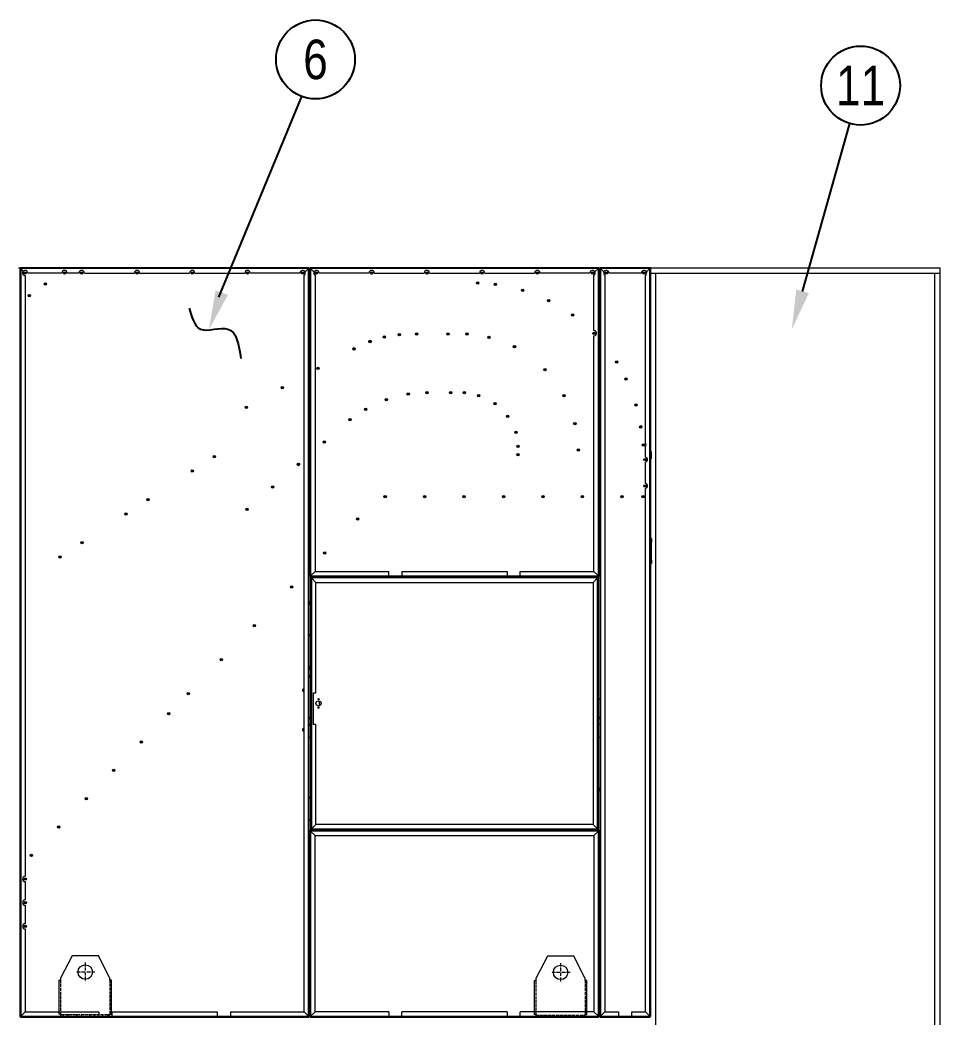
# Model space of a CAD drawing. Header units: millimetres. Extents: x -664091 to 30318, y -141645 to 21846.
# Drawn here: x 13606 to 17104, y 8786 to 12576 of the extents above; entities that cross this region are included whole.
import ezdxf
from ezdxf.enums import TextEntityAlignment as Align

# ---------------------------------------------------------------- set-up
doc = ezdxf.new("R2010")
doc.units = ezdxf.units.MM
doc.linetypes.add('DASHDOT', pattern=[18.5, 12, -3, 0.5, -3])
doc.linetypes.add('DASHED', pattern=[15, 12, -3])
doc.layers.add('냉각탑_dim', color=1, linetype='Continuous')
doc.layers.add('냉각탑_text', color=3, linetype='Continuous')
doc.styles.get("Standard").update_dxf_attribs({"font": 'arial.ttf'})

# ---------------------------------------------------------------- blocks, each defined once
blk = doc.blocks.new('457536')
at = {"color": 7, "lineweight": 5}
for p, q in [((114592.520962, 89152.297332), (114550.020962, 89069.297332)), ((114692.520962, 89152.297332), (114592.520962, 89152.297332)), ((114735.020962, 89069.297332), (114692.520962, 89152.297332)), ((114542.520962, 89059.297332), (114542.520962, 88929.797332)), ((114742.520962, 88929.797332), (114742.520962, 89059.297332)), ((114550.020962, 88922.297332), (114735.020962, 88922.297332))]:
    blk.add_line(p, q, dxfattribs=at)
at = {"color": 7, "linetype": 'DASHDOT', "lineweight": 5}
for p, q in [((114642.520962, 89126.047332), (114642.520962, 89054.547332)), ((114678.270962, 89090.297332), (114606.770962, 89090.297332))]:
    blk.add_line(p, q, dxfattribs=at)
at = {"color": 7, "lineweight": 5, "ltscale": 0.125}
for p, q in [((114550.020962, 89059.297332), (114550.020962, 89069.297332)), ((114735.020962, 89069.297332), (114735.020962, 89059.297332))]:
    blk.add_line(p, q, dxfattribs=at)
at = {"color": 7, "lineweight": 5, "ltscale": 0.09375}
for p, q in [((114542.520962, 89059.297332), (114550.020962, 89059.297332)), ((114742.520962, 89059.297332), (114735.020962, 89059.297332)), ((114550.020962, 88929.797332), (114542.520962, 88929.797332)), ((114550.020962, 88922.297332), (114550.020962, 88929.797332)), ((114735.020962, 88929.797332), (114742.520962, 88929.797332)), ((114735.020962, 88922.297332), (114735.020962, 88929.797332))]:
    blk.add_line(p, q, dxfattribs=at)
at = {"color": 7, "linetype": 'DASHED', "lineweight": 5}
for p, q in [((114548.520962, 89059.297332), (114548.520962, 88929.797332)), ((114736.520962, 88929.797332), (114736.520962, 89059.297332)), ((114550.020962, 88928.297332), (114735.020962, 88928.297332))]:
    blk.add_line(p, q, dxfattribs=at)
at = {"color": 7, "linetype": 'DASHED', "lineweight": 5, "ltscale": 0.075}
for p, q in [((114558.520962, 88928.297332), (114558.520962, 88922.297332)), ((114576.520962, 88928.297332), (114576.520962, 88922.297332)), ((114608.520962, 88928.297332), (114608.520962, 88922.297332)), ((114626.520962, 88928.297332), (114626.520962, 88922.297332)), ((114658.520962, 88928.297332), (114658.520962, 88922.297332)), ((114676.520962, 88928.297332), (114676.520962, 88922.297332)), ((114708.520962, 88928.297332), (114708.520962, 88922.297332)), ((114726.520962, 88928.297332), (114726.520962, 88922.297332))]:
    blk.add_line(p, q, dxfattribs=at)
at = {"color": 7, "lineweight": 5}
blk.add_circle((114642.520962, 89090.297332), 27.5, dxfattribs=at)
blk = doc.blocks.new('1')
at = {"color": 7, "lineweight": 20, "ltscale": 0.003944}
blk.add_line((13600.4, 11633.7), (13607.5, 11633.7), dxfattribs=at)
at = {"color": 7, "lineweight": 20, "ltscale": 0.000888889}
for p, q in [((13605.9, 11632.1), (13607.5, 11632.1)), ((13605.9, 11630.6), (13607.5, 11630.6)), ((13607.5, 11633.7), (13607.5, 11632.1)), ((13609, 11633.7), (13609, 11632.1)), ((14702.8, 11633.7), (14702.8, 11632.1)), ((14704.3, 11633.7), (14704.3, 11632.1)), ((14705.9, 11632.1), (14704.3, 11632.1)), ((14705.9, 11630.6), (14704.3, 11630.6)), ((14707.9, 11632.1), (14709.5, 11632.1)), ((14707.9, 11630.6), (14709.5, 11630.6)), ((14709.5, 11633.7), (14709.5, 11632.1)), ((14711, 11633.7), (14711, 11632.1)), ((15804.8, 11633.7), (15804.8, 11632.1)), ((15806.3, 11633.7), (15806.3, 11632.1)), ((15807.9, 11632.1), (15806.3, 11632.1)), ((15807.9, 11630.6), (15806.3, 11630.6)), ((15809.9, 11632.1), (15811.5, 11632.1)), ((15809.9, 11630.6), (15811.5, 11630.6)), ((15811.5, 11633.7), (15811.5, 11632.1)), ((15813, 11633.7), (15813, 11632.1)), ((16000.8, 11633.7), (16000.8, 11632.1)), ((16002.3, 11633.7), (16002.3, 11632.1)), ((16003.9, 11632.1), (16002.3, 11632.1)), ((16003.9, 11630.6), (16002.3, 11630.6)), ((16003.9, 10907.5), (16005.5, 10907.5)), ((14707.9, 10462.8), (14709.5, 10462.8)), ((14707.9, 10461.3), (14709.5, 10461.3)), ((14709.5, 10459.7), (14709.5, 10461.3)), ((14711, 10459.7), (14711, 10461.3)), ((15804.8, 10459.7), (15804.8, 10461.3)), ((15807.9, 10462.8), (15806.3, 10462.8)), ((15807.9, 10461.3), (15806.3, 10461.3)), ((15806.3, 10459.7), (15806.3, 10461.3)), ((14710.9, 10456.1), (14712.5, 10456.1)), ((14710.9, 10454.6), (14712.5, 10454.6)), ((14712.5, 10457.7), (14712.5, 10456.1)), ((14714, 10457.7), (14714, 10456.1)), ((15801.8, 10457.7), (15801.8, 10456.1)), ((15803.3, 10457.7), (15803.3, 10456.1)), ((15804.9, 10456.1), (15803.3, 10456.1)), ((15804.9, 10454.6), (15803.3, 10454.6)), ((14707.9, 9494.1), (14709.5, 9494.1)), ((14707.9, 9492.6), (14709.5, 9492.6)), ((14709.5, 9495.7), (14709.5, 9494.1)), ((14710.9, 9500.8), (14712.5, 9500.8)), ((14710.9, 9499.3), (14712.5, 9499.3)), ((14712.5, 9497.7), (14712.5, 9499.3)), ((14714, 9497.7), (14714, 9499.3)), ((15801.8, 9497.7), (15801.8, 9499.3)), ((15804.9, 9500.8), (15803.3, 9500.8)), ((15803.3, 9497.7), (15803.3, 9499.3)), ((15804.9, 9499.3), (15803.3, 9499.3)), ((15804.8, 9495.7), (15804.8, 9494.1)), ((15806.3, 9495.7), (15806.3, 9494.1)), ((15807.9, 9494.1), (15806.3, 9494.1)), ((15807.9, 9492.6), (15806.3, 9492.6)), ((13605.9, 8788.8), (13607.5, 8788.8)), ((13605.9, 8787.3), (13607.5, 8787.3)), ((13607.5, 8785.7), (13607.5, 8787.3)), ((13609, 8785.7), (13609, 8787.3)), ((14702.8, 8785.7), (14702.8, 8787.3)), ((14705.9, 8788.8), (14704.3, 8788.8)), ((14704.3, 8785.7), (14704.3, 8787.3)), ((14705.9, 8787.3), (14704.3, 8787.3)), ((14707.9, 8787.3), (14709.5, 8787.3)), ((14709.5, 8785.7), (14709.5, 8787.3)), ((15804.8, 8785.7), (15804.8, 8787.3)), ((15806.3, 8785.7), (15806.3, 8787.3)), ((15807.9, 8787.3), (15806.3, 8787.3)), ((15809.9, 8788.8), (15811.5, 8788.8)), ((15809.9, 8787.3), (15811.5, 8787.3)), ((15811.5, 8785.7), (15811.5, 8787.3)), ((15813, 8785.7), (15813, 8787.3)), ((16000.8, 8785.7), (16000.8, 8787.3)), ((16003.9, 8788.8), (16002.3, 8788.8)), ((16002.3, 8785.7), (16002.3, 8787.3)), ((16003.9, 8787.3), (16002.3, 8787.3))]:
    blk.add_line(p, q, dxfattribs=at)
at = {"color": 7, "lineweight": 20, "ltscale": 0.000833333}
for p, q in [((13605.9, 11632.1), (13605.9, 11630.6)), ((13609, 11633.7), (13607.5, 11633.7)), ((13607.5, 11630.6), (13607.5, 11632.1)), ((13607.5, 11632.1), (13609, 11632.1)), ((13609, 11630.6), (13607.5, 11630.6)), ((14704.3, 11633.7), (14702.8, 11633.7)), ((14702.8, 11630.6), (14702.8, 11632.1)), ((14702.8, 11632.1), (14704.3, 11632.1)), ((14702.8, 11630.6), (14704.3, 11630.6)), ((14704.3, 11632.1), (14704.3, 11630.6)), ((14705.9, 11630.6), (14705.9, 11632.1)), ((14707.9, 11632.1), (14707.9, 11630.6)), ((14711, 11633.7), (14709.5, 11633.7)), ((14709.5, 11632.1), (14711, 11632.1)), ((14709.5, 11630.6), (14709.5, 11632.1)), ((14711, 11630.6), (14709.5, 11630.6)), ((15806.3, 11633.7), (15804.8, 11633.7)), ((15804.8, 11630.6), (15804.8, 11632.1)), ((15804.8, 11632.1), (15806.3, 11632.1)), ((15804.8, 11630.6), (15806.3, 11630.6)), ((15804.8, 11630.6), (15806.3, 11630.6)), ((15806.3, 11632.1), (15806.3, 11630.6)), ((15807.9, 11630.6), (15807.9, 11632.1)), ((15809.9, 11632.1), (15809.9, 11630.6)), ((15813, 11633.7), (15811.5, 11633.7)), ((15811.5, 11630.6), (15811.5, 11632.1)), ((15811.5, 11632.1), (15813, 11632.1)), ((15813, 11630.6), (15811.5, 11630.6)), ((15811.5, 11630.6), (15813, 11630.6)), ((16002.3, 11633.7), (16000.8, 11633.7)), ((16000.8, 11630.6), (16000.8, 11632.1)), ((16000.8, 11632.1), (16002.3, 11632.1)), ((16000.8, 11630.6), (16002.3, 11630.6)), ((16002.3, 11632.1), (16002.3, 11630.6)), ((16003.9, 11630.6), (16003.9, 11632.1)), ((14707.9, 10462.8), (14707.9, 10461.3)), ((14709.5, 10461.3), (14709.5, 10462.8)), ((14711, 10461.3), (14709.5, 10461.3)), ((15804.8, 10462.8), (15804.8, 10461.3)), ((15806.3, 10461.3), (15804.8, 10461.3)), ((15806.3, 10462.8), (15806.3, 10461.3)), ((15807.9, 10461.3), (15807.9, 10462.8)), ((14709.5, 10459.7), (14711, 10459.7)), ((14710.9, 10456.1), (14710.9, 10454.6)), ((14714, 10457.7), (14712.5, 10457.7)), ((14712.5, 10456.1), (14714, 10456.1)), ((14712.5, 10454.6), (14712.5, 10456.1)), ((14714, 10454.6), (14712.5, 10454.6)), ((15803.3, 10457.7), (15801.8, 10457.7)), ((15801.8, 10456.1), (15803.3, 10456.1)), ((15801.8, 10454.6), (15801.8, 10456.1)), ((15801.8, 10454.6), (15803.3, 10454.6)), ((15803.3, 10456.1), (15803.3, 10454.6)), ((15804.8, 10459.7), (15806.3, 10459.7)), ((15804.9, 10454.6), (15804.9, 10456.1)), ((14707.9, 9494.1), (14707.9, 9492.6)), ((14711, 9495.7), (14709.5, 9495.7)), ((14709.5, 9492.6), (14709.5, 9494.1)), ((14709.5, 9494.1), (14711, 9494.1)), ((14710.9, 9500.8), (14710.9, 9499.3)), ((14712.5, 9499.3), (14712.5, 9500.8)), ((14714, 9499.3), (14712.5, 9499.3)), ((14712.5, 9497.7), (14714, 9497.7)), ((15801.8, 9500.8), (15801.8, 9499.3)), ((15803.3, 9499.3), (15801.8, 9499.3)), ((15801.8, 9497.7), (15803.3, 9497.7)), ((15803.3, 9500.8), (15803.3, 9499.3)), ((15806.3, 9495.7), (15804.8, 9495.7)), ((15804.8, 9494.1), (15806.3, 9494.1)), ((15804.9, 9499.3), (15804.9, 9500.8)), ((15806.3, 9494.1), (15806.3, 9492.6)), ((15807.9, 9492.6), (15807.9, 9494.1)), ((13605.9, 8788.8), (13605.9, 8787.3)), ((13607.5, 8787.3), (13607.5, 8788.8)), ((13609, 8787.3), (13607.5, 8787.3)), ((13607.5, 8785.7), (13609, 8785.7)), ((14702.8, 8788.8), (14702.8, 8787.3)), ((14704.3, 8787.3), (14702.8, 8787.3)), ((14702.8, 8785.7), (14704.3, 8785.7)), ((14704.3, 8788.8), (14704.3, 8787.3)), ((14705.9, 8787.3), (14705.9, 8788.8)), ((14707.9, 8788.8), (14707.9, 8787.3)), ((14709.5, 8787.3), (14709.5, 8788.8)), ((14711, 8787.3), (14709.5, 8787.3)), ((14709.5, 8785.7), (14711, 8785.7)), ((15806.3, 8787.3), (15804.8, 8787.3)), ((15804.8, 8785.7), (15806.3, 8785.7)), ((15806.3, 8788.8), (15806.3, 8787.3)), ((15807.9, 8787.3), (15807.9, 8788.8)), ((15809.9, 8788.8), (15809.9, 8787.3)), ((15811.5, 8787.3), (15811.5, 8788.8)), ((15813, 8787.3), (15811.5, 8787.3)), ((15811.5, 8785.7), (15813, 8785.7)), ((16000.8, 8788.8), (16000.8, 8787.3)), ((16002.3, 8787.3), (16000.8, 8787.3)), ((16000.8, 8785.7), (16002.3, 8785.7)), ((16002.3, 8788.8), (16002.3, 8787.3)), ((16003.9, 8787.3), (16003.9, 8788.8))]:
    blk.add_line(p, q, dxfattribs=at)
at = {"color": 7, "lineweight": 20}
for p, q in [((13605.9, 11630.6), (13605.9, 8788.8)), ((14702.8, 11633.7), (13609, 11633.7)), ((13609, 11630.6), (13609, 8788.8)), ((14702.8, 11630.6), (13609, 11630.6)), ((13625.9, 11603.7), (13625.9, 9320.6)), ((14685.9, 8805.7), (14685.9, 11605)), ((14702.8, 8788.8), (14702.8, 11630.6)), ((14705.9, 8788.8), (14705.9, 11630.6)), ((14707.9, 11630.6), (14707.9, 10462.8)), ((15804.8, 11633.7), (14711, 11633.7)), ((15804.8, 11630.6), (14711, 11630.6)), ((14711, 11630.6), (14711, 10462.8)), ((14727.9, 11605), (14727.9, 10479.7)), ((15804.8, 10462.8), (15804.8, 11630.6)), ((15807.9, 10462.8), (15807.9, 11630.6)), ((15809.9, 11630.6), (15809.9, 8788.8)), ((15813, 11630.6), (15813, 8788.8)), ((15829.9, 11605), (15829.9, 8805.7)), ((16000.8, 8788.8), (16000.8, 11630.6)), ((16003.9, 8788.8), (16003.9, 11630.6)), ((16023.9, 8653.7), (16023.9, 11613.7)), ((15983.9, 8805.7), (15983.9, 10794.7)), ((14710.9, 10454.6), (14710.9, 9500.8)), ((14711, 10459.7), (15804.8, 10459.7)), ((15801.8, 10457.7), (14714, 10457.7)), ((15801.8, 10454.6), (14714, 10454.6)), ((14714, 10454.6), (14714, 9500.8)), ((14730.9, 10437.7), (15784.9, 10437.7)), ((15784.9, 10437.7), (15784.9, 9517.7)), ((15801.8, 9500.8), (15801.8, 10454.6)), ((15804.9, 9500.8), (15804.9, 10454.6)), ((15784.9, 9517.7), (14730.9, 9517.7)), ((15804.8, 9495.7), (14711, 9495.7)), ((15804.8, 9492.6), (14711, 9492.6)), ((14714, 9500.8), (15801.8, 9500.8)), ((14714, 9497.7), (15801.8, 9497.7)), ((14727.9, 9475.7), (15787.9, 9475.7)), ((13609, 8785.7), (14702.8, 8785.7)), ((14711, 8785.7), (15804.8, 8785.7))]:
    blk.add_line(p, q, dxfattribs=at)
at = {"color": 7, "lineweight": 20, "ltscale": 0.000833349}
for p, q in [((13607.5, 11630.6), (13609, 11630.6)), ((14709.5, 11630.6), (14711, 11630.6))]:
    blk.add_line(p, q, dxfattribs=at)
at = {"color": 7, "lineweight": 20, "ltscale": 0.001722}
for p, q in [((13609, 11630.6), (13609, 11633.7)), ((14711, 11630.6), (14711, 11633.7)), ((15813, 11630.6), (15813, 11633.7)), ((14711, 10462.8), (14707.9, 10462.8)), ((14711, 10462.8), (14711, 10459.7)), ((15804.8, 10462.8), (15807.9, 10462.8)), ((14714, 10454.6), (14714, 10457.7)), ((14714, 9500.8), (14710.9, 9500.8)), ((14711, 9492.6), (14711, 9495.7)), ((14714, 9500.8), (14714, 9497.7)), ((15801.8, 9500.8), (15804.9, 9500.8)), ((13609, 8788.8), (13605.9, 8788.8)), ((13609, 8788.8), (13609, 8785.7)), ((14702.8, 8788.8), (14705.9, 8788.8)), ((14711, 8788.8), (14707.9, 8788.8)), ((14711, 8788.8), (14711, 8785.7)), ((15804.8, 8788.8), (15807.9, 8788.8)), ((15813, 8788.8), (15809.9, 8788.8)), ((15813, 8788.8), (15813, 8785.7)), ((16000.8, 8788.8), (16003.9, 8788.8))]:
    blk.add_line(p, q, dxfattribs=at)
at = {"color": 7, "lineweight": 20, "ltscale": 0.007529}
blk.add_line((13618.6, 11621), (13609, 11630.6), dxfattribs=at)
blk.add_line((13618.6, 11621), (13609, 11630.6), dxfattribs=at)
at = {"color": 7, "lineweight": 20, "ltscale": 0.072222}
blk.add_line((13765.4, 11613.7), (13635.4, 11613.7), dxfattribs=at)
at = {"color": 7, "lineweight": 20, "ltscale": 0.025278}
blk.add_line((13830.9, 11613.7), (13785.4, 11613.7), dxfattribs=at)
at = {"color": 7, "lineweight": 20, "ltscale": 0.105556}
for p, q in [((13850.9, 11613.7), (14040.9, 11613.7)), ((14060.9, 11613.7), (14250.9, 11613.7)), ((14270.9, 11613.7), (14460.9, 11613.7)), ((14670.9, 11613.7), (14480.9, 11613.7)), ((14932.9, 11613.7), (14742.9, 11613.7)), ((14952.9, 11613.7), (15142.9, 11613.7)), ((15162.9, 11613.7), (15352.9, 11613.7)), ((15372.9, 11613.7), (15562.9, 11613.7)), ((15772.9, 11613.7), (15582.9, 11613.7))]:
    blk.add_line(p, q, dxfattribs=at)
at = {"color": 7, "lineweight": 20, "ltscale": 0.010045}
for p, q in [((14690.1, 11617.8), (14702.8, 11630.6)), ((14690.1, 11617.8), (14702.8, 11630.6)), ((14723.8, 11617.8), (14711, 11630.6)), ((14723.8, 11617.8), (14711, 11630.6)), ((15792.1, 11617.8), (15804.8, 11630.6)), ((15792.1, 11617.8), (15804.8, 11630.6)), ((15825.8, 11617.8), (15813, 11630.6)), ((15825.8, 11617.8), (15813, 11630.6)), ((15988.1, 11617.8), (16000.8, 11630.6)), ((15988.1, 11617.8), (16000.8, 11630.6))]:
    blk.add_line(p, q, dxfattribs=at)
at = {"color": 7, "lineweight": 20, "ltscale": 0.000833318}
blk.add_line((14702.8, 11630.6), (14704.3, 11630.6), dxfattribs=at)
at = {"color": 7, "lineweight": 20, "ltscale": 0.002889}
for p, q in [((14704.3, 11633.7), (14709.5, 11633.7)), ((15806.3, 11633.7), (15811.5, 11633.7))]:
    blk.add_line(p, q, dxfattribs=at)
at = {"color": 7, "lineweight": 20, "ltscale": 0.001111}
for p, q in [((14705.9, 11630.6), (14707.9, 11630.6)), ((15807.9, 11630.6), (15809.9, 11630.6)), ((14707.9, 11596.8), (14705.9, 11596.8)), ((14707.9, 11593.7), (14705.9, 11593.7)), ((14705.9, 11589.1), (14707.9, 11589.1)), ((14705.9, 11588.6), (14707.9, 11588.6)), ((14705.9, 11587), (14707.9, 11587)), ((15809.9, 11596.8), (15807.9, 11596.8)), ((15809.9, 11593.7), (15807.9, 11593.7)), ((15807.9, 10834.8), (15809.9, 10834.8)), ((15807.9, 10787.9), (15809.9, 10787.9)), ((15809.9, 10786.4), (15807.9, 10786.4)), ((15809.9, 10784.8), (15807.9, 10784.8)), ((15809.9, 10784.8), (15807.9, 10784.8)), ((15809.9, 10781.7), (15807.9, 10781.7)), ((15809.9, 10745.9), (15807.9, 10745.9)), ((15809.9, 10742.8), (15807.9, 10742.8)), ((15809.9, 10628.9), (15807.9, 10628.9)), ((15807.9, 10617), (15809.9, 10617)), ((15807.9, 10615.5), (15809.9, 10615.5)), ((15807.9, 10613.9), (15809.9, 10613.9)), ((15809.9, 10612.3), (15807.9, 10612.3)), ((15807.9, 10607.3), (15809.9, 10607.3)), ((15809.9, 10606.1), (15807.9, 10606.1)), ((16007.2, 10592.3), (16005.2, 10592.3)), ((16007.2, 10591.5), (16005.2, 10591.5)), ((15809.9, 10506.1), (15807.9, 10506.1)), ((16005.2, 10522.3), (16007.2, 10522.3)), ((15093.7, 9495.7), (15093.7, 9497.7)), ((15098.4, 9495.7), (15098.4, 9497.7)), ((15113.7, 9497.7), (15113.7, 9495.7)), ((15173.7, 9495.7), (15173.7, 9497.7)), ((15189, 9497.7), (15189, 9495.7)), ((15193.7, 9497.7), (15193.7, 9495.7)), ((14705.9, 9464.6), (14707.9, 9464.6)), ((14705.9, 9090.3), (14707.9, 9090.3)), ((14705.9, 9085.6), (14707.9, 9085.6)), ((14705.9, 9070.3), (14707.9, 9070.3)), ((15809.9, 9093.5), (15807.9, 9093.5)), ((15809.9, 9091.9), (15807.9, 9091.9)), ((15807.9, 9090.3), (15809.9, 9090.3)), ((15807.9, 9085.6), (15809.9, 9085.6)), ((15807.9, 9070.3), (15809.9, 9070.3)), ((14707.9, 8980.3), (14705.9, 8980.3)), ((14707.9, 8965), (14705.9, 8965)), ((14707.9, 8960.3), (14705.9, 8960.3)), ((15809.9, 8980.3), (15807.9, 8980.3)), ((15809.9, 8965), (15807.9, 8965)), ((15809.9, 8960.3), (15807.9, 8960.3)), ((15809.9, 8960.3), (15807.9, 8960.3)), ((15809.9, 8955.3), (15807.9, 8955.3)), ((15807.9, 8945.3), (15809.9, 8945.3)), ((15807.9, 8940.3), (15809.9, 8940.3)), ((15809.9, 8805.3), (15807.9, 8805.3)), ((15809.9, 8800.3), (15807.9, 8800.3))]:
    blk.add_line(p, q, dxfattribs=at)
at = {"color": 7, "lineweight": 20, "ltscale": 0.00315}
for p, q in [((14940.1, 11614.6), (14945.8, 11614.6)), ((15150.1, 11614.6), (15155.8, 11614.6))]:
    blk.add_line(p, q, dxfattribs=at)
at = {"color": 7, "lineweight": 20, "ltscale": 0.003136}
for p, q in [((14940.1, 11612.6), (14945.8, 11612.6)), ((15150.1, 11612.6), (15155.8, 11612.6))]:
    blk.add_line(p, q, dxfattribs=at)
at = {"color": 7, "lineweight": 20, "ltscale": 0.001812}
for p, q in [((14941.3, 11611.1), (14944.6, 11611.1)), ((15151.3, 11611.1), (15154.6, 11611.1))]:
    blk.add_line(p, q, dxfattribs=at)
at = {"color": 7, "lineweight": 20, "ltscale": 0.002485}
blk.add_line((15360.9, 11611.4), (15360.9, 11615.9), dxfattribs=at)
at = {"color": 7, "lineweight": 20, "ltscale": 0.11685}
blk.add_line((15787.9, 11394.7), (15787.9, 11605), dxfattribs=at)
at = {"color": 7, "lineweight": 20, "ltscale": 0.104333}
for p, q in [((16000.8, 11633.7), (15813, 11633.7)), ((16000.8, 11630.6), (15813, 11630.6)), ((15813, 8785.7), (16000.8, 8785.7))]:
    blk.add_line(p, q, dxfattribs=at)
at = {"color": 7, "lineweight": 20, "ltscale": 0.068889}
blk.add_line((15968.9, 11613.7), (15844.9, 11613.7), dxfattribs=at)
at = {"color": 7, "lineweight": 20, "ltscale": 0.354778}
blk.add_line((15983.9, 10966.4), (15983.9, 11605), dxfattribs=at)
at = {"lineweight": 20}
for p, q in [((16002.3, 11633.7), (16003.9, 11633.7)), ((16003.9, 11633.7), (17103.9, 11633.7)), ((16003.9, 11632.1), (16003.9, 11633.7)), ((16003.9, 11613.7), (17103.9, 11613.7)), ((17083.9, 8653.7), (17083.9, 11613.7)), ((17103.9, 8633.7), (17103.9, 11633.7))]:
    blk.add_line(p, q, dxfattribs=at)
at = {"color": 7, "lineweight": 20, "ltscale": 0.00282}
for p, q in [((13703.1, 11575), (13699, 11572)), ((13642.5, 11530.9), (13638.4, 11527.9))]:
    blk.add_line(p, q, dxfattribs=at)
at = {"color": 7, "lineweight": 20, "ltscale": 0.497241}
blk.add_line((15787.9, 10479.7), (15787.9, 11374.7), dxfattribs=at)
at = {"color": 7, "lineweight": 20, "ltscale": 0.001525}
for p, q in [((15809.9, 11391.9), (15807.9, 11393.8)), ((15809.9, 11387.7), (15807.9, 11389.5)), ((15809.9, 11337), (15807.9, 11338.9))]:
    blk.add_line(p, q, dxfattribs=at)
at = {"color": 7, "lineweight": 20, "ltscale": 0.001265}
for p, q in [((14705.9, 11256.1), (14707.9, 11257.2)), ((14705.9, 11252.6), (14707.9, 11253.7)), ((14705.9, 11210.6), (14707.9, 11211.7))]:
    blk.add_line(p, q, dxfattribs=at)
at = {"color": 7, "lineweight": 20, "ltscale": 0.003257}
blk.add_line((14738.7, 11254.5), (14738.7, 11248.6), dxfattribs=at)
at = {"color": 7, "lineweight": 20, "ltscale": 0.021651}
blk.add_line((15983.9, 10914.3), (15983.9, 10953.3), dxfattribs=at)
at = {"color": 7, "lineweight": 20, "ltscale": 0.001473}
for p, q in [((14707.9, 10949.9), (14705.9, 10948.1)), ((14707.9, 10945.7), (14705.9, 10944)), ((14707.9, 10896.8), (14705.9, 10895.1))]:
    blk.add_line(p, q, dxfattribs=at)
at = {"color": 7, "lineweight": 20, "ltscale": 0.014944}
blk.add_line((16005.5, 10934.4), (16005.5, 10907.5), dxfattribs=at)
at = {"color": 7, "lineweight": 20, "ltscale": 0.044669}
blk.add_line((15983.9, 10814.3), (15983.9, 10894.7), dxfattribs=at)
at = {"color": 7, "lineweight": 20, "ltscale": 0.000722222}
blk.add_line((16003.9, 10591.5), (16005.2, 10591.5), dxfattribs=at)
at = {"color": 7, "lineweight": 20, "ltscale": 0.001833}
for p, q in [((16007.2, 10591.5), (16003.9, 10591.5)), ((16007.2, 10523.1), (16003.9, 10523.1))]:
    blk.add_line(p, q, dxfattribs=at)
at = {"color": 7, "lineweight": 20, "ltscale": 0.006389}
for p, q in [((16005.2, 10603.8), (16005.2, 10592.3)), ((16007.2, 10603.8), (16007.2, 10592.3)), ((16005.2, 10522.3), (16005.2, 10510.8)), ((16007.2, 10522.3), (16007.2, 10510.8))]:
    blk.add_line(p, q, dxfattribs=at)
at = {"color": 7, "lineweight": 20, "ltscale": 0.002333}
for p, q in [((16007.2, 10587.3), (16007.2, 10591.5)), ((16007.2, 10523.1), (16007.2, 10527.3))]:
    blk.add_line(p, q, dxfattribs=at)
at = {"color": 7, "lineweight": 20, "ltscale": 0.038}
blk.add_line((16007.2, 10523.1), (16007.2, 10591.5), dxfattribs=at)
at = {"color": 7, "lineweight": 20, "ltscale": 0.005556}
for p, q in [((16007.2, 10577.3), (16007.2, 10587.3)), ((16007.2, 10567.3), (16007.2, 10577.3)), ((16007.2, 10557.3), (16007.2, 10567.3)), ((16007.2, 10547.3), (16007.2, 10557.3)), ((16007.2, 10537.3), (16007.2, 10547.3)), ((16007.2, 10527.3), (16007.2, 10537.3)), ((14720.9, 10017.7), (14730.9, 10017.7)), ((14730.9, 9897.7), (14720.9, 9897.7)), ((14705.9, 9624.2), (14710.9, 9615.5)), ((14705.9, 9624.2), (14710.9, 9615.5))]:
    blk.add_line(p, q, dxfattribs=at)
at = {"color": 7, "lineweight": 20, "ltscale": 0.001596}
for p, q in [((14707.9, 10521.5), (14705.9, 10519.5)), ((14707.9, 10516.5), (14705.9, 10514.4)), ((14707.9, 10466.2), (14705.9, 10464.2))]:
    blk.add_line(p, q, dxfattribs=at)
at = {"color": 7, "lineweight": 20, "ltscale": 0.001632}
blk.add_line((14708, 10461.3), (14705.9, 10459.1), dxfattribs=at)
at = {"color": 7, "lineweight": 20, "ltscale": 0.013278}
for p, q in [((14727.9, 10479.7), (14711, 10462.8)), ((14711, 10462.8), (14727.9, 10479.7)), ((15787.9, 10479.7), (15804.8, 10462.8)), ((15804.8, 10462.8), (15787.9, 10479.7)), ((14714, 10454.6), (14730.9, 10437.7)), ((14730.9, 10437.7), (14714, 10454.6)), ((15784.9, 10437.7), (15801.8, 10454.6)), ((15801.8, 10454.6), (15784.9, 10437.7)), ((14730.9, 9517.7), (14714, 9500.8)), ((14714, 9500.8), (14730.9, 9517.7)), ((15801.8, 9500.8), (15784.9, 9517.7)), ((15784.9, 9517.7), (15801.8, 9500.8)), ((14727.9, 9475.7), (14711, 9492.6)), ((14711, 9492.6), (14727.9, 9475.7)), ((15804.8, 9492.6), (15787.9, 9475.7)), ((15787.9, 9475.7), (15804.8, 9492.6)), ((13609, 8788.8), (13625.9, 8805.7)), ((13625.9, 8805.7), (13609, 8788.8)), ((14702.8, 8788.8), (14685.9, 8805.7)), ((14685.9, 8805.7), (14702.8, 8788.8)), ((14727.9, 8805.7), (14711, 8788.8)), ((14711, 8788.8), (14727.9, 8805.7)), ((15804.8, 8788.8), (15787.9, 8805.7)), ((15787.9, 8805.7), (15804.8, 8788.8)), ((15813, 8788.8), (15829.9, 8805.7)), ((15829.9, 8805.7), (15813, 8788.8)), ((16000.8, 8788.8), (15983.9, 8805.7)), ((15983.9, 8805.7), (16000.8, 8788.8))]:
    blk.add_line(p, q, dxfattribs=at)
at = {"color": 7, "lineweight": 20, "ltscale": 0.164944}
for p, q in [((14711, 10462.8), (15007.9, 10462.8)), ((15507.9, 10462.8), (15804.8, 10462.8)), ((13609, 8788.8), (13905.9, 8788.8)), ((14405.9, 8788.8), (14702.8, 8788.8)), ((14711, 8788.8), (15007.9, 8788.8)), ((15507.9, 8788.8), (15804.8, 8788.8))]:
    blk.add_line(p, q, dxfattribs=at)
at = {"color": 7, "lineweight": 20, "ltscale": 0.155556}
for p, q in [((14727.9, 10479.7), (15007.9, 10479.7)), ((15507.9, 10479.7), (15787.9, 10479.7)), ((13625.9, 8805.7), (13905.9, 8805.7)), ((14405.9, 8805.7), (14685.9, 8805.7)), ((15007.9, 8805.7), (14727.9, 8805.7)), ((15787.9, 8805.7), (15507.9, 8805.7))]:
    blk.add_line(p, q, dxfattribs=at)
at = {"color": 7, "lineweight": 20, "ltscale": 0.009389}
for p, q in [((15007.9, 10462.8), (15007.9, 10479.7)), ((15057.9, 10479.7), (15057.9, 10462.8)), ((15457.9, 10479.7), (15457.9, 10462.8)), ((15507.9, 10462.8), (15507.9, 10479.7)), ((13905.9, 8805.7), (13905.9, 8788.8)), ((13955.9, 8805.7), (13955.9, 8788.8)), ((14355.9, 8805.7), (14355.9, 8788.8)), ((14405.9, 8805.7), (14405.9, 8788.8)), ((15007.9, 8805.7), (15007.9, 8788.8)), ((15057.9, 8788.8), (15057.9, 8805.7)), ((15457.9, 8805.7), (15457.9, 8788.8)), ((15507.9, 8788.8), (15507.9, 8805.7)), ((15881.9, 8805.7), (15881.9, 8788.8)), ((15931.9, 8788.8), (15931.9, 8805.7))]:
    blk.add_line(p, q, dxfattribs=at)
at = {"color": 7, "lineweight": 20, "ltscale": 0.027778}
for p, q in [((15007.9, 10462.8), (15057.9, 10462.8)), ((15007.9, 10462.8), (15057.9, 10462.8)), ((15457.9, 10462.8), (15507.9, 10462.8)), ((15457.9, 10462.8), (15507.9, 10462.8)), ((13905.9, 8788.8), (13955.9, 8788.8)), ((13905.9, 8788.8), (13955.9, 8788.8)), ((14355.9, 8788.8), (14405.9, 8788.8)), ((15007.9, 8788.8), (15057.9, 8788.8)), ((15007.9, 8788.8), (15057.9, 8788.8)), ((15457.9, 8788.8), (15507.9, 8788.8)), ((15457.9, 8788.8), (15507.9, 8788.8)), ((15881.9, 8788.8), (15931.9, 8788.8))]:
    blk.add_line(p, q, dxfattribs=at)
at = {"color": 7, "lineweight": 20, "ltscale": 0.222222}
for p, q in [((15057.9, 10479.7), (15457.9, 10479.7)), ((15057.9, 10462.8), (15457.9, 10462.8)), ((13955.9, 8805.7), (14355.9, 8805.7)), ((15457.9, 8805.7), (15057.9, 8805.7)), ((13955.9, 8788.8), (14355.9, 8788.8)), ((15057.9, 8788.8), (15457.9, 8788.8))]:
    blk.add_line(p, q, dxfattribs=at)
at = {"color": 7, "lineweight": 20, "ltscale": 0.233333}
blk.add_line((14730.9, 10017.7), (14730.9, 10437.7), dxfattribs=at)
at = {"color": 7, "lineweight": 20, "ltscale": 0.00139}
for p, q in [((14780.6, 10457.7), (14782.1, 10459.7)), ((14785, 10457.7), (14786.5, 10459.7)), ((14874.4, 10457.7), (14875.9, 10459.7)), ((14874.4, 10457.7), (14875.9, 10459.7))]:
    blk.add_line(p, q, dxfattribs=at)
at = {"color": 7, "lineweight": 20, "ltscale": 0.004623}
for p, q in [((14705.9, 10358.3), (14710.9, 10365)), ((14705.9, 10352.5), (14710.9, 10359.1)), ((14705.9, 10233.5), (14710.9, 10240.2)), ((14705.9, 10233.5), (14710.9, 10240.2))]:
    blk.add_line(p, q, dxfattribs=at)
at = {"color": 7, "lineweight": 20, "ltscale": 0.066667}
blk.add_line((14720.9, 10017.7), (14720.9, 9897.7), dxfattribs=at)
at = {"color": 7, "lineweight": 20, "ltscale": 0.002778}
for p, q in [((15804.9, 9995.5), (15809.9, 9995.5)), ((15809.9, 9993.9), (15804.9, 9993.9)), ((15804.9, 9993.9), (15809.9, 9993.9)), ((15809.9, 9992.3), (15804.9, 9992.3)), ((14710.9, 9923.8), (14705.9, 9923.8)), ((14710.9, 9919.1), (14705.9, 9919.1)), ((14705.9, 9898.8), (14710.9, 9898.8)), ((15809.9, 9923.8), (15804.9, 9923.8)), ((15809.9, 9919.1), (15804.9, 9919.1)), ((15804.9, 9898.8), (15809.9, 9898.8)), ((14710.9, 9848.8), (14705.9, 9848.8)), ((15809.9, 9848.8), (15804.9, 9848.8))]:
    blk.add_line(p, q, dxfattribs=at)
at = {"color": 7, "lineweight": 20, "ltscale": 0.211111}
blk.add_line((14730.9, 9517.7), (14730.9, 9897.7), dxfattribs=at)
at = {"color": 7, "lineweight": 20, "ltscale": 0.003928}
blk.add_line((14710.9, 9531.5), (14705.9, 9536.5), dxfattribs=at)
at = {"color": 7, "lineweight": 20, "ltscale": 0.391}
for p, q in [((14707.9, 9492.6), (14707.9, 8788.8)), ((14711, 9492.6), (14711, 8788.8)), ((15804.8, 8788.8), (15804.8, 9492.6)), ((15807.9, 8788.8), (15807.9, 9492.6))]:
    blk.add_line(p, q, dxfattribs=at)
at = {"color": 7, "lineweight": 20, "ltscale": 0.000251392}
for p, q in [((14711, 9495.7), (14711, 9495.2)), ((14707.9, 8788.8), (14708.4, 8788.8)), ((14711, 8785.7), (14711, 8786.1)), ((15807.9, 8788.8), (15807.5, 8788.8))]:
    blk.add_line(p, q, dxfattribs=at)
at = {"color": 7, "lineweight": 20, "ltscale": 0.372222}
for p, q in [((14727.9, 8805.7), (14727.9, 9475.7)), ((15787.9, 9475.7), (15787.9, 8805.7))]:
    blk.add_line(p, q, dxfattribs=at)
at = {"color": 7, "lineweight": 20, "ltscale": 0.001571}
blk.add_line((14746.8, 9495.7), (14744.8, 9497.7), dxfattribs=at)
at = {"color": 7, "lineweight": 20, "ltscale": 0.002222}
blk.add_line((14778.5, 9497.7), (14775, 9495.7), dxfattribs=at)
blk.add_line((14778.5, 9497.7), (14775, 9495.7), dxfattribs=at)
at = {"color": 7, "lineweight": 20, "ltscale": 0.001283}
blk.add_line((14779, 9497.7), (14780.2, 9495.7), dxfattribs=at)
blk.add_line((14779, 9497.7), (14780.2, 9495.7), dxfattribs=at)
at = {"color": 7, "lineweight": 20, "ltscale": 0.038889}
for p, q in [((13625.9, 9300.6), (13625.9, 9230.6)), ((13625.9, 9210.6), (13625.9, 9140.6))]:
    blk.add_line(p, q, dxfattribs=at)
at = {"color": 7, "lineweight": 20, "ltscale": 0.174969}
blk.add_line((13625.9, 9120.6), (13625.9, 8805.7), dxfattribs=at)
at = {"color": 7, "lineweight": 20, "ltscale": 0.028889}
for p, q in [((15829.9, 8805.7), (15881.9, 8805.7)), ((15931.9, 8805.7), (15983.9, 8805.7))]:
    blk.add_line(p, q, dxfattribs=at)
at = {"color": 7, "lineweight": 20, "ltscale": 0.038278}
for p, q in [((15813, 8788.8), (15881.9, 8788.8)), ((15931.9, 8788.8), (16000.8, 8788.8))]:
    blk.add_line(p, q, dxfattribs=at)
at = {"color": 7, "lineweight": 20}
for centre, radius in [((13625.4, 11613.7), 4.5), ((13625.4, 11613.7), 3), ((13775.4, 11613.7), 4.5), ((13775.4, 11613.7), 3), ((13840.9, 11613.7), 4.5), ((13840.9, 11613.7), 3), ((14050.9, 11613.7), 4.5), ((14050.9, 11613.7), 3), ((14260.9, 11613.7), 4.5), ((14260.9, 11613.7), 3), ((14470.9, 11613.7), 4.5), ((14470.9, 11613.7), 3), ((14680.9, 11613.7), 4.5), ((14680.9, 11613.7), 3), ((14732.9, 11613.7), 4.5), ((14732.9, 11613.7), 3), ((14942.9, 11613.7), 4.5), ((14942.9, 11613.7), 3), ((15152.9, 11613.7), 4.5), ((15152.9, 11613.7), 3), ((15362.9, 11613.7), 4.5), ((15362.9, 11613.7), 3), ((15572.9, 11613.7), 4.5), ((15572.9, 11613.7), 3), ((15782.9, 11613.7), 4.5), ((15782.9, 11613.7), 3), ((15834.9, 11613.7), 4.5), ((15834.9, 11613.7), 3), ((15978.9, 11613.7), 4.5), ((15978.9, 11613.7), 3), ((13702, 11572.2), 4.5), ((13702, 11572.2), 3), ((15346.1, 11575.5), 4.5), ((15346.1, 11575.5), 3), ((15413.4, 11570.6), 4.5), ((15413.4, 11570.6), 3), ((13641.4, 11528.1), 4.5), ((13641.4, 11528.1), 3), ((15517.5, 11548.3), 4.5), ((15517.5, 11548.3), 3), ((15616.5, 11509.1), 4.5), ((15616.5, 11509.1), 3), ((15707.6, 11454), 4.5), ((15707.6, 11454), 3), ((14991.4, 11370), 4.5), ((14991.4, 11370), 3), ((15048, 11379.6), 4.5), ((15048, 11379.6), 3), ((15113.7, 11381.9), 4.5), ((15113.7, 11381.9), 3), ((15233.7, 11381.9), 4.5), ((15233.7, 11381.9), 3), ((15305.7, 11381.9), 4.5), ((15305.7, 11381.9), 3), ((15389.5, 11368.8), 4.5), ((15389.5, 11368.8), 3), ((15788.4, 11384.7), 4.5), ((15788.4, 11384.7), 3), ((14936.6, 11353.4), 4.5), ((14936.6, 11353.4), 3), ((15486.1, 11333.6), 4.5), ((15486.1, 11333.6), 3), ((14875.6, 11325.5), 4.5), ((14875.6, 11325.5), 3), ((15874.6, 11275.2), 4.5), ((15874.6, 11275.2), 3), ((14739.4, 11251.5), 4.5), ((14739.4, 11251.5), 3), ((15601.7, 11246.6), 4.5), ((15601.7, 11246.6), 3), ((14603.2, 11177.5), 4.5), ((14603.2, 11177.5), 3), ((15910.4, 11211), 4.5), ((15910.4, 11211), 3), ((15081.9, 11153.9), 4.5), ((15081.9, 11153.9), 3), ((15153.5, 11159.1), 4.5), ((15153.5, 11159.1), 3), ((15243.5, 11159.1), 4.5), ((15243.5, 11159.1), 3), ((15295.5, 11159.1), 4.5), ((15295.5, 11159.1), 3), ((15350.4, 11147.9), 4.5), ((15350.4, 11147.9), 3), ((15674.8, 11147), 4.5), ((15674.8, 11147), 3), ((14467, 11103.5), 4.5), ((14467, 11103.5), 3), ((14998.4, 11132.6), 4.5), ((14998.4, 11132.6), 3), ((15411.4, 11116.9), 4.5), ((15411.4, 11116.9), 3), ((15948.3, 11111.5), 4.5), ((15948.3, 11111.5), 3), ((14920.6, 11096), 4.5), ((14920.6, 11096), 3), ((15460.1, 11068.8), 4.5), ((15460.1, 11068.8), 3), ((14861, 11056.6), 4.5), ((14861, 11056.6), 3), ((15715.5, 11041), 4.5), ((15715.5, 11041), 3), ((15965.8, 11029), 4.5), ((15965.8, 11029), 3), ((15492, 11008.4), 4.5), ((15492, 11008.4), 3), ((14763, 10971.3), 4.5), ((14763, 10971.3), 3), ((15499.1, 10954.4), 4.5), ((15499.1, 10954.4), 3), ((15976.4, 10959.8), 4.5), ((15976.4, 10959.8), 3), ((14344.9, 10915.4), 4.5), ((14344.9, 10915.4), 3), ((15499.3, 10922.8), 4.5), ((15499.3, 10922.8), 3), ((15728.3, 10940.8), 4.5), ((15728.3, 10940.8), 3), ((14664.9, 10885.9), 4.5), ((14664.9, 10885.9), 3), ((15981.9, 10904.5), 4.5), ((15981.9, 10904.5), 3), ((14261, 10861), 4.5), ((14261, 10861), 3), ((14566.9, 10800.5), 4.5), ((14566.9, 10800.5), 3), ((15981.9, 10804.5), 4.5), ((15981.9, 10804.5), 3), ((14994.4, 10763.8), 4.5), ((14994.4, 10763.8), 3), ((15144.4, 10763.8), 4.5), ((15144.4, 10763.8), 3), ((15294.4, 10763.8), 4.5), ((15294.4, 10763.8), 3), ((15444.4, 10763.8), 4.5), ((15444.4, 10763.8), 3), ((15594.4, 10763.8), 4.5), ((15594.4, 10763.8), 3), ((15744.4, 10763.8), 4.5), ((15744.4, 10763.8), 3), ((15894.4, 10763.8), 4.5), ((15894.4, 10763.8), 3), ((15974.4, 10763.8), 4.5), ((15974.4, 10763.8), 3), ((14093.3, 10752), 4.5), ((14093.3, 10752), 3), ((14009.4, 10697.6), 4.5), ((14009.4, 10697.6), 3), ((14468.8, 10715.2), 4.5), ((14468.9, 10715.1), 3), ((14890, 10679.1), 4.5), ((14890, 10679.1), 3), ((13841.7, 10588.6), 4.5), ((13841.7, 10588.6), 3), ((13757.8, 10534.2), 4.5), ((13757.8, 10534.2), 3), ((14764.7, 10549.8), 4.5), ((14764.7, 10549.8), 3), ((14639.3, 10420.6), 4.5), ((14639.3, 10420.6), 3), ((14496.6, 10273.5), 4.5), ((14496.6, 10273.5), 3), ((14371.3, 10144.3), 4.5), ((14371.3, 10144.3), 3), ((14246, 10015.1), 4.5), ((14246, 10015.1), 3), ((14740.9, 9977.7), 10), ((14740.9, 9993.9), 2.25), ((14171.5, 9938.3), 4.5), ((14171.5, 9938.3), 3), ((14740.9, 9961.5), 2.25), ((14067, 9830.6), 4.5), ((14067, 9830.6), 3), ((13962.6, 9722.9), 4.5), ((13962.6, 9722.9), 3), ((13858.1, 9615.3), 4.5), ((13858.1, 9615.3), 3), ((13753.7, 9507.6), 4.5), ((13753.7, 9507.6), 3), ((13649.3, 9399.9), 4.5), ((13649.3, 9399.9), 3), ((13625.9, 9310.6), 4.5), ((13625.9, 9310.6), 3), ((13625.9, 9220.6), 4.5), ((13625.9, 9220.6), 3), ((13625.9, 9130.6), 4.5), ((13625.9, 9130.6), 3)]:
    blk.add_circle(centre, radius, dxfattribs=at)
for centre, radius, start, end in [((13625.4, 11613.7), 10, 0, 272.8656), ((13775.4, 11613.7), 10, 0, 180), ((13794.8, 11630.6), 3.1, 89.7397, 90), ((13805, 11630.6), 3.1, 90, 90.2603), ((13840.9, 11613.7), 10, 360, 180), ((14050.9, 11613.7), 10, 360, 180), ((14260.9, 11613.7), 10, 360, 180), ((14470.9, 11613.7), 10, 0, 180), ((14680.9, 11613.7), 10, 300, 180), ((14732.9, 11613.7), 10, 0, 239.9997), ((14898.8, 11630.6), 3.1, 89.7397, 90), ((14907, 11630.6), 3.1, 90, 90.2603), ((14942.9, 11613.7), 10, 0, 180), ((15152.9, 11613.7), 10, 360, 180), ((15362.9, 11613.7), 10, 360, 180), ((15572.9, 11613.7), 10, 360, 180), ((15782.9, 11613.7), 10, 300.0003, 180), ((15834.9, 11613.7), 10, 0, 240), ((15978.9, 11613.7), 10, 300, 180), ((16000.8, 11630.6), 3.1, 89.7307, 90), ((16000.8, 11630.6), 1.5, 360, 89.6129), ((16000.8, 11630.6), 3.1, 28.9378, 61.0622), ((16000.8, 11630.6), 3.1, 360, 0.2618), ((15788.4, 11384.7), 10, 267.1352, 92.8648), ((15338.4, 10934.8), 660.3, 44.432, 44.6794), ((15976.4, 10959.8), 10, 319.1416, 40.8584), ((16002.4, 10934.4), 3.1, 0, 61.0615), ((15981.9, 10904.5), 10, 281.5372, 78.4628), ((15981.9, 10804.5), 10, 281.5372, 78.4628), ((16000.8, 10742.8), 3.1, 359.7467, 0), ((16003.7, 10603.8), 3.5, 0, 86.7271), ((16003.7, 10603.8), 1.5, 0, 82.3445), ((16003.7, 10510.8), 1.5, 277.6555, 0), ((16003.7, 10510.8), 3.5, 273.2729, 0), ((15059.7, 10460.5), 4.5, 190.7006, 219.059), ((15059.7, 10460.5), 3, 196.1717, 250.9411), ((15059.7, 10460.5), 3, 289.0589, 343.8283), ((15059.7, 10460.5), 4.5, 320.941, 349.2994), ((15175.5, 10456.3), 4.5, 131.1148, 162.0041), ((15175.5, 10456.3), 3, 27.6081, 152.3919), ((15175.5, 10456.3), 4.5, 17.9959, 48.8852), ((15150.2, 9993.9), 458, 163.571, 165.9508), ((14708.5, 10079.7), 2.5, 13.3914, 346.6086), ((14684.3, 10027.7), 4.5, 69.1729, 290.8271), ((15150.2, 9993.9), 407.2, 179.8866, 180.1134), ((15150.2, 9993.9), 407.2, 180.9054, 183.6278), ((14709.3, 9904.5), 10, 250.5261, 279.5915), ((14684.3, 9877.7), 4.5, 69.1729, 290.8271), ((15805.9, 9651.2), 4.5, 25.0674, 101.8471), ((15805.9, 9651.2), 3, 252.0641, 107.9358), ((15805.9, 9651.2), 4.5, 258.1529, 334.9326), ((14763.8, 9500.7), 10, 197.7541, 210.3255), ((14764.8, 9500.7), 4.5, 222.6586, 317.3414), ((13625.9, 9310.6), 10, 90, 270), ((13625.9, 9220.6), 10, 90, 270), ((13625.9, 9130.6), 10, 90, 270)]:
    blk.add_arc(centre, radius, start, end, dxfattribs=at)
at = {"layer": '냉각탑_dim', "lineweight": -3}
blk.add_spline([(14249.6, 11480.5), (14291.9, 11400.9), (14396.5, 11400.9), (14446.3, 11288.9)], degree=3, dxfattribs=at)
for points in [[(14396.9, 11530.9), (14323.9, 11397.4), (14349.6, 11547.3)], [(16605.2, 11537.1), (16540.4, 11399.5), (16557.1, 11550.7)]]:
    blk.add_solid(points, dxfattribs=at)
at = {"color": 0, "lineweight": 20}
for p in [(-100788.1, -80133.5), (-98981.1, -80135)]:
    blk.add_blockref('457536', p, dxfattribs=at)

msp = doc.modelspace()

# ---------------------------------------------------------------- linework, layer by layer
at = {"layer": '냉각탑_dim', "linetype": 'ByBlock', "lineweight": -3}
for points in [[(14362.4, 11521.3), (14677.4, 12285)], [(16581.1, 11543.9), (16761.2, 12182)]]:
    msp.add_lwpolyline(points, dxfattribs=at)
for centre in [(14729.5, 12425.6), (16801.9, 12326.3)]:
    msp.add_circle(centre, 150, dxfattribs=at)

# ---------------------------------------------------------------- block references
msp.add_blockref('1', (0, 0))

# ---------------------------------------------------------------- texts
at = {"layer": '냉각탑_text', "width": 0.8}
for s, p in [('6', (14729.5, 12425.6)), ('11', (16801.9, 12326.3))]:
    msp.add_text(s, height=150, dxfattribs=at).set_placement(p, align=Align.MIDDLE_CENTER)

doc.saveas('drawing.dxf')
